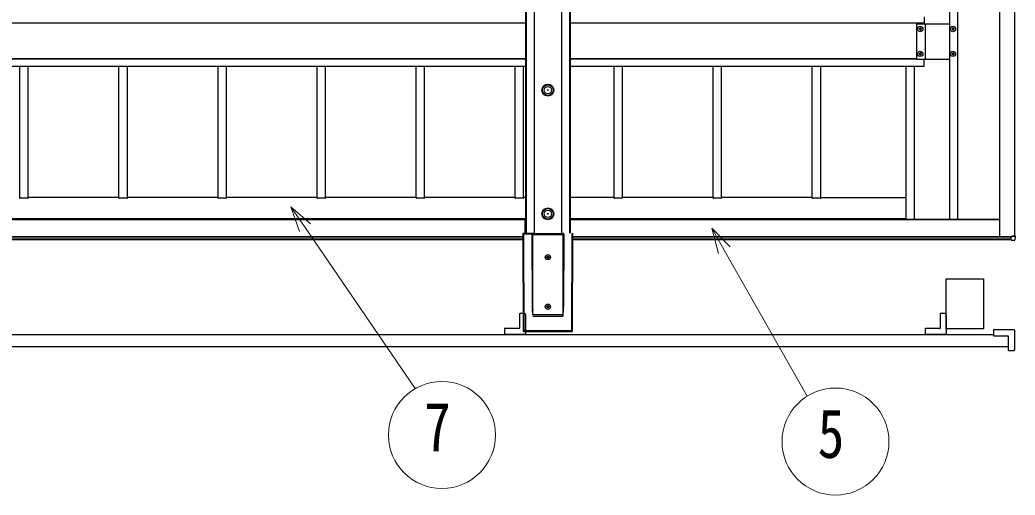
# Model space of a CAD drawing. Units: millimetres, scale not verified. Extents: x -12615 to 12615, y -8910 to 8910.
# Drawn here: x -6818 to -4808, y -374 to 585 of the extents above; entities that cross this region are included whole.
import ezdxf
from ezdxf.enums import TextEntityAlignment as Align

# ---------------------------------------------------------------- set-up
doc = ezdxf.new("R2010")
doc.units = ezdxf.units.MM
doc.header["$LTSCALE"] = 30
doc.layers.add('0-5_YKK_A1', color=4, linetype='Continuous')
doc.layers.add('0-6_YKK_D', color=6, linetype='Continuous', lineweight=18)
doc.styles.add('ＭＳ ゴシック', font='')
doc.styles.get('ＭＳ ゴシック').set_extended_font_data('MS Gothic')

msp = doc.modelspace()

# ---------------------------------------------------------------- linework, layer by layer
at = {"layer": '0-5_YKK_A1'}
for p, q in [((-4839.85, 1754.53), (-4839.85, 147.57)), ((-4809.85, 1753.45), (-4809.85, 148.51)), ((-4940.85, 1720.14), (-4940.85, 182.14)), ((-4924.85, 1720.14), (-4924.85, 182.14)), ((-5796.85, 1502.43), (-5796.85, 154.93)), ((-5795.65, 1502.43), (-5795.65, 154.93)), ((-5708.05, 1502.03), (-5708.05, 154.93)), ((-5706.85, 1502.03), (-5706.85, 154.93)), ((-5779.35, 1384.26), (-5779.35, 153.28)), ((-5724.35, 1384.26), (-5724.35, 153.28)), ((-4991.85, 591.56), (-4991.85, 577.06)), ((-5796.85, 578.57), (-9232.85, 578.57)), ((-4991.85, 578.57), (-5706.85, 578.57)), ((-5006.85, 506.06), (-5006.85, 577.06)), ((-5006.85, 577.06), (-4940.85, 577.06)), ((-5006.85, 506.06), (-5006.85, 577.06)), ((-5006.85, 577.06), (-4940.85, 577.06)), ((-4999.37, 568), (-4999.37, 568.96)), ((-4989.35, 506.06), (-4989.35, 577.06)), ((-4989.35, 506.06), (-4989.35, 577.06)), ((-4933.37, 568), (-4933.37, 568.96)), ((-9232.85, 506.84), (-5796.85, 506.84)), ((-5796.85, 506.81), (-9232.85, 506.81)), ((-5706.85, 506.84), (-5006.85, 506.84)), ((-5006.85, 506.81), (-5706.85, 506.81)), ((-5006.85, 506.06), (-4940.85, 506.06)), ((-5006.85, 506.06), (-4940.85, 506.06)), ((-4999.37, 518), (-4999.37, 518.96)), ((-4991.85, 491.56), (-4991.85, 506.06)), ((-4933.37, 518), (-4933.37, 518.96)), ((-9232.85, 491.65), (-5796.85, 491.65)), ((-6817.85, 225.14), (-6817.85, 491.65)), ((-6800.85, 225.14), (-6800.85, 491.65)), ((-6617.85, 225.14), (-6617.85, 491.65)), ((-6600.85, 225.14), (-6600.85, 491.65)), ((-6417.85, 225.14), (-6417.85, 491.65)), ((-6400.85, 225.14), (-6400.85, 491.65)), ((-6217.85, 225.14), (-6217.85, 491.65)), ((-6200.85, 225.14), (-6200.85, 491.65)), ((-6017.85, 225.14), (-6017.85, 491.65)), ((-6000.85, 225.14), (-6000.85, 491.65)), ((-5817.85, 225.14), (-5817.85, 491.65)), ((-5800.85, 225.14), (-5800.85, 491.65)), ((-5706.85, 491.65), (-4991.85, 491.65)), ((-5617.85, 225.14), (-5617.85, 491.65)), ((-5600.85, 225.14), (-5600.85, 491.65)), ((-5417.85, 225.14), (-5417.85, 491.65)), ((-5400.85, 225.14), (-5400.85, 491.65)), ((-5217.85, 225.14), (-5217.85, 491.65)), ((-5200.85, 225.14), (-5200.85, 491.65)), ((-5028.85, 491.65), (-5028.85, 182.14)), ((-5011.85, 491.65), (-5011.85, 182.14)), ((-6801.85, 225.09), (-6816.85, 225.09)), ((-6618.15, 226.79), (-6800.85, 226.79)), ((-6601.85, 225.09), (-6616.85, 225.09)), ((-6418.15, 226.79), (-6600.85, 226.79)), ((-6401.85, 225.09), (-6416.85, 225.09)), ((-6218.15, 226.79), (-6400.85, 226.79)), ((-6201.85, 225.09), (-6216.85, 225.09)), ((-6018.15, 226.79), (-6200.85, 226.79)), ((-6001.85, 225.09), (-6016.85, 225.09)), ((-5818.15, 226.79), (-6000.85, 226.79)), ((-5801.85, 225.09), (-5816.85, 225.09)), ((-5796.85, 226.79), (-5800.85, 226.79)), ((-5618.15, 226.79), (-5706.85, 226.79)), ((-5601.85, 225.09), (-5616.85, 225.09)), ((-5418.15, 226.79), (-5600.85, 226.79)), ((-5401.85, 225.09), (-5416.85, 225.09)), ((-5218.15, 226.79), (-5400.85, 226.79)), ((-5201.85, 225.09), (-5216.85, 225.09)), ((-5200.85, 226.79), (-5028.85, 226.79)), ((-5796.85, 183.37), (-9232.85, 183.37)), ((-5796.85, 183.27), (-9232.85, 183.27)), ((-5796.85, 182.14), (-9232.85, 182.14)), ((-5797.85, 182.14), (-9232.85, 182.14)), ((-5797.85, 182.08), (-9231.85, 182.08)), ((-5797.85, 181.56), (-9231.85, 181.56)), ((-5797.85, 154.93), (-5797.85, 182.14)), ((-5797.85, 181.56), (-5797.85, 182.08)), ((-5797.85, 154.93), (-5797.85, 181.56)), ((-5028.85, 183.37), (-5706.85, 183.37)), ((-5028.85, 183.27), (-5706.85, 183.27)), ((-4839.85, 182.14), (-5706.85, 182.14)), ((-5705.85, 154.93), (-5705.85, 182.14)), ((-5705.85, 154.93), (-5705.85, 182.14)), ((-4839.85, 182.14), (-5705.85, 182.14)), ((-4839.85, 182.08), (-5705.85, 182.08)), ((-4839.85, 181.56), (-5705.85, 181.56)), ((-5705.85, 168.87), (-5706.85, 168.87)), ((-5706.85, 167.26), (-5705.85, 167.26)), ((-5706.85, 167.26), (-5705.85, 167.26)), ((-5706.85, 167.19), (-5705.85, 167.19)), ((-5706.85, 166.87), (-5705.85, 166.87)), ((-9228.01, 142.07), (-5801.7, 142.07)), ((-5801.7, 142.55), (-9228, 142.55)), ((-5801.72, 147.4), (-9227.99, 147.4)), ((-5801.71, 147.09), (-9227.99, 147.09)), ((-5801.71, 147.06), (-9227.99, 147.06)), ((-5801.71, 146.74), (-9227.99, 146.74)), ((-5801.11, -43.48), (-5801.74, 154.93)), ((-5801.74, 154.93), (-5780.48, 154.93)), ((-5801.74, 154.93), (-5801.29, 154.09)), ((-5801.1, -43.48), (-5801.74, 154.93)), ((-5801.74, 154.93), (-5780.48, 154.93)), ((-5801.29, 154.09), (-5800.65, -43.42)), ((-5800.29, 153.09), (-5801.28, 154.08)), ((-5782.97, 154.08), (-5801.28, 154.08)), ((-5799.66, -42.42), (-5800.29, 153.09)), ((-5800.29, 153.09), (-5783.9, 153.09)), ((-5783.91, 152.98), (-5783.44, 6.46)), ((-5783.91, 152.98), (-5783.44, 152.11)), ((-5783.44, 152.11), (-5783.44, 6.46)), ((-5782.44, 153.11), (-5782.97, 154.08)), ((-5782.44, -10.18), (-5782.44, 152.06)), ((-5780.48, 154.93), (-5780.23, 153.28)), ((-5780.23, 153.28), (-5723.35, 153.28)), ((-5723.35, 153.28), (-5723.1, 154.93)), ((-5720.74, 154.08), (-5721.26, 153.11)), ((-5721.26, 153.11), (-5721.26, 152.06)), ((-5721.26, 152.06), (-5721.26, -10.18)), ((-5719.79, 152.98), (-5720.26, 6.46)), ((-5720.26, 152.11), (-5719.79, 152.98)), ((-5720.26, 6.46), (-5720.26, 152.11)), ((-5706.85, 159.64), (-5705.85, 159.64)), ((-5706.85, 159.46), (-5705.85, 159.46)), ((-5706.85, 158.91), (-5705.85, 158.91)), ((-5706.85, 158.73), (-5705.85, 158.73)), ((-5703.42, 153.09), (-5704.04, -42.42)), ((-5703.05, -43.42), (-5702.42, 154.09)), ((-5701.96, 154.93), (-5702.6, -43.48)), ((-5701.96, 154.93), (-5702.6, -43.48)), ((-5702.01, 142.07), (-4816.35, 142.07)), ((-4816.35, 142.55), (-5702, 142.55)), ((-4815.35, 147.4), (-5701.99, 147.4)), ((-4815.35, 147.09), (-5701.99, 147.09)), ((-4815.35, 147.06), (-5701.99, 147.06)), ((-4816.35, 146.74), (-5701.99, 146.74)), ((-4839.35, 147.54), (-4814.85, 147.54)), ((-4816.35, 147.02), (-4815.15, 147.02)), ((-4816.35, 147.02), (-4816.35, 146.99)), ((-4816.35, 146.65), (-4816.35, 146.99)), ((-4816.35, 140.97), (-4816.35, 146.65)), ((-4815.15, 146.65), (-4816.35, 146.65)), ((-4816.35, 140.52), (-4816.35, 140.97)), ((-4815.35, 147.4), (-4815.35, 147.54)), ((-4815.15, 146.99), (-4815.15, 146.65)), ((-4809.35, 148.51), (-4814.85, 148.51)), ((-4814.85, 148.51), (-4814.85, 148.48)), ((-4814.85, 147.28), (-4814.85, 148.48)), ((-4814.55, 148.46), (-4808.85, 148.46)), ((-4814.55, 148.46), (-4814.55, 147.25)), ((-4808.85, 150.71), (-4809.85, 150.71)), ((-4809.85, 150.66), (-4809.35, 150.66)), ((-4809.35, 149.16), (-4809.85, 149.16)), ((-4809.35, 150.66), (-4809.35, 148.51)), ((-4808.35, 148.49), (-4808.81, 140.99)), ((-4808.35, 148.49), (-4808.35, 150.69)), ((-4816.35, 140.52), (-4809.31, 140.52)), ((-5751.37, 104.75), (-5751.37, 103.79)), ((-5751.37, 4.75), (-5751.37, 3.79)), ((-5809.36, -8.69), (-5809.36, -36.7)), ((-5798.05, -7.69), (-5808.36, -7.69)), ((-5797.05, -9.19), (-5797.05, -8.7)), ((-5797.05, -9.19), (-5797.05, -49)), ((-5721.26, -10.18), (-5782.44, -10.18)), ((-5782.44, -12.79), (-5721.27, -12.79)), ((-4959.66, -8.69), (-4959.66, -36.7)), ((-4948.35, -7.69), (-4958.66, -7.69)), ((-4947.35, -9.19), (-4947.35, -8.7)), ((-4947.35, -9.19), (-4947.35, -49)), ((-5839.36, -38.69), (-5839.36, -49)), ((-5810.36, -37.69), (-5838.36, -37.69)), ((-5801.1, -31.48), (-5800.66, -31.42)), ((-5799.66, -30.42), (-5800.65, -31.42)), ((-4989.66, -38.69), (-4989.66, -49)), ((-4960.66, -37.69), (-4988.66, -37.69)), ((-4850.66, -40), (-4851.16, -40)), ((-4850.66, -40), (-4850.35, -40)), ((-4850.35, -40), (-4810.85, -40)), ((-10209.04, -50), (-4852.16, -50)), ((-5838.36, -50), (-5837.86, -50)), ((-5837.86, -50), (-5837.55, -50)), ((-5798.05, -50), (-5837.55, -50)), ((-5702.6, -43.48), (-5801.11, -43.48)), ((-5800.66, -43.42), (-5703.05, -43.42)), ((-5704.04, -42.42), (-5799.66, -42.42)), ((-5704.04, -42.42), (-5703.05, -43.42)), ((-5702.6, -43.48), (-5703.05, -43.42)), ((-4988.66, -50), (-4988.16, -50)), ((-4988.16, -50), (-4987.85, -50)), ((-4948.35, -50), (-4987.85, -50)), ((-4852.16, -41), (-4852.16, -51.31)), ((-4851.16, -52.31), (-4823.16, -52.31)), ((-4822.16, -53.3), (-4822.16, -81.31)), ((-4809.85, -41), (-4809.85, -80.5)), ((-4822.16, -75), (-10209.04, -75)), ((-4821.16, -82.31), (-4810.85, -82.31)), ((-4809.85, -80.81), (-4809.85, -80.5)), ((-4809.85, -81.3), (-4809.85, -80.81))]:
    msp.add_line(p, q, dxfattribs=at)
for points in [[(-5001.29, 567.04), (-5002.25, 567.04), (-5002.25, 566.08), (-5001.29, 566.08)], [(-4999.37, 568.96), (-5000.33, 568.96), (-5000.33, 568)], [(-5000.33, 565.12), (-5000.33, 564.16), (-4999.37, 564.16), (-4999.37, 565.12)], [(-4998.41, 566.08), (-4997.45, 566.08), (-4997.45, 567.04), (-4998.41, 567.04)], [(-4935.29, 567.04), (-4936.25, 567.04), (-4936.25, 566.08), (-4935.29, 566.08)], [(-4933.37, 568.96), (-4934.33, 568.96), (-4934.33, 568)], [(-4934.33, 565.12), (-4934.33, 564.16), (-4933.37, 564.16), (-4933.37, 565.12)], [(-4932.41, 566.08), (-4931.45, 566.08), (-4931.45, 567.04), (-4932.41, 567.04)], [(-5001.29, 517.04), (-5002.25, 517.04), (-5002.25, 516.08), (-5001.29, 516.08)], [(-4999.37, 518.96), (-5000.33, 518.96), (-5000.33, 518)], [(-5000.33, 515.12), (-5000.33, 514.16), (-4999.37, 514.16), (-4999.37, 515.12)], [(-4998.41, 516.08), (-4997.45, 516.08), (-4997.45, 517.04), (-4998.41, 517.04)], [(-4935.29, 517.04), (-4936.25, 517.04), (-4936.25, 516.08), (-4935.29, 516.08)], [(-4933.37, 518.96), (-4934.33, 518.96), (-4934.33, 518)], [(-4934.33, 515.12), (-4934.33, 514.16), (-4933.37, 514.16), (-4933.37, 515.12)], [(-4932.41, 516.08), (-4931.45, 516.08), (-4931.45, 517.04), (-4932.41, 517.04)], [(-5797.85, 182.08), (-5797.85, 182.14), (-5797.85, 182.14)], [(-5721.26, 153.11), (-5782.44, 153.11), (-5782.44, 152.06), (-5721.26, 152.06)], [(-4816.35, 146.99), (-4815.15, 146.99), (-4815.15, 147.02)], [(-4815.35, 147.02), (-4815.35, 147.06), (-4815.35, 147.09), (-4815.35, 147.4)], [(-5753.29, 105.71), (-5754.25, 105.71), (-5754.25, 106.67), (-5753.29, 106.67)], [(-5752.33, 107.63), (-5752.33, 108.59), (-5751.37, 108.59), (-5751.37, 107.63)], [(-5751.37, 103.79), (-5752.33, 103.79), (-5752.33, 104.75)], [(-5750.41, 106.67), (-5749.45, 106.67), (-5749.45, 105.71), (-5750.41, 105.71)], [(-5782.81, 1.83), (-5782.53, -0.12), (-5782.44, -0.75), (-5782.44, -0.79)], [(-5753.29, 5.71), (-5754.25, 5.71), (-5754.25, 6.67), (-5753.29, 6.67)], [(-5752.33, 7.63), (-5752.33, 8.59), (-5751.37, 8.59), (-5751.37, 7.63)], [(-5751.37, 3.79), (-5752.33, 3.79), (-5752.33, 4.75)], [(-5750.41, 6.67), (-5749.45, 6.67), (-5749.45, 5.71), (-5750.41, 5.71)]]:
    msp.add_lwpolyline(points, dxfattribs=at)
msp.add_lwpolyline([(-4947.85, 62.5), (-4871.85, 62.5), (-4871.85, -38.5), (-4947.85, -38.5)], close=True, dxfattribs=at)
for centre, radius in [((-4999.85, 566.56), 5.3), ((-4933.85, 566.56), 5.3), ((-4999.85, 516.56), 5.3), ((-4933.85, 516.56), 5.3), ((-5751.85, 443.36), 12), ((-5751.85, 443.36), 10.88), ((-5751.85, 443.36), 7.48), ((-5751.85, 443.36), 0.5), ((-5751.85, 193.7), 12), ((-5751.85, 193.7), 10.88), ((-5751.85, 193.7), 7.48), ((-5751.85, 193.7), 0.5), ((-5751.85, 106.19), 5.3), ((-5751.85, 6.19), 5.3)]:
    msp.add_circle(centre, radius, dxfattribs=at)
for centre, radius, start, end in [((-5001.29, 568), 0.96, 270, 360), ((-5001.29, 565.12), 0.96, 360, 90), ((-4998.41, 568), 0.96, 180, 270), ((-4998.41, 565.12), 0.96, 90, 180), ((-4935.29, 568), 0.96, 270, 360), ((-4935.29, 565.12), 0.96, 360, 90), ((-4932.41, 568), 0.96, 180, 270), ((-4932.41, 565.12), 0.96, 90, 180), ((-5001.29, 518), 0.96, 270, 360), ((-5001.29, 515.12), 0.96, 360, 90), ((-4998.41, 518), 0.96, 180, 270), ((-4998.41, 515.12), 0.96, 90, 180), ((-4935.29, 518), 0.96, 270, 360), ((-4935.29, 515.12), 0.96, 360, 90), ((-4932.41, 518), 0.96, 180, 270), ((-4932.41, 515.12), 0.96, 90, 180), ((-6817.1, 229.91), 4.82, 261.04481, 272.9634), ((-6801.6, 229.91), 4.82, 267.0366, 278.95519), ((-6618.08, 225.34), 1.45, 81.04481, 92.9634), ((-6617.1, 229.91), 4.82, 261.04481, 272.9634), ((-6601.6, 229.91), 4.82, 267.0366, 278.95519), ((-6418.08, 225.34), 1.45, 81.04481, 92.9634), ((-6417.1, 229.91), 4.82, 261.04481, 272.9634), ((-6401.6, 229.91), 4.82, 267.0366, 278.95519), ((-6218.08, 225.34), 1.45, 81.04481, 92.9634), ((-6217.1, 229.91), 4.82, 261.04481, 272.9634), ((-6201.6, 229.91), 4.82, 267.0366, 278.95519), ((-6018.08, 225.34), 1.45, 81.04481, 92.9634), ((-6017.1, 229.91), 4.82, 261.04481, 272.9634), ((-6001.6, 229.91), 4.82, 267.0366, 278.95519), ((-5818.08, 225.34), 1.45, 81.04481, 92.9634), ((-5817.1, 229.91), 4.82, 261.04481, 272.9634), ((-5801.6, 229.91), 4.82, 267.0366, 278.95519), ((-5618.08, 225.34), 1.45, 81.04481, 92.9634), ((-5617.1, 229.91), 4.82, 261.04481, 272.9634), ((-5601.6, 229.91), 4.82, 267.0366, 278.95519), ((-5418.08, 225.34), 1.45, 81.04481, 92.9634), ((-5417.1, 229.91), 4.82, 261.04481, 272.9634), ((-5401.6, 229.91), 4.82, 267.0366, 278.95519), ((-5218.08, 225.34), 1.45, 81.04481, 92.9634), ((-5217.1, 229.91), 4.82, 261.04481, 272.9634), ((-5201.6, 229.91), 4.82, 267.0366, 278.95519), ((-5782.44, 152.1), 1, 90.33323, 179.58819), ((-5782.67, 157.57), 5.51, 261.98271, 272.37953), ((-5721.27, 152.1), 1, 0.41181, 89.66677), ((-5721.03, 157.57), 5.51, 267.62047, 278.01729), ((-4839.48, 149.95), 2.41, 261.04481, 272.9634), ((-4814.63, 147.94), 0.692, 250.9406, 276.14226), ((-4809.31, 141.02), 0.5, 270, 356.48397), ((-5753.29, 107.63), 0.96, 270, 0), ((-5753.29, 104.75), 0.96, 0, 90), ((-5750.41, 107.63), 0.96, 180, 270), ((-5750.41, 104.75), 0.96, 90, 180), ((-5782.45, 19.77), 17.95, 268.85343, 270.01591), ((-5753.29, 7.63), 0.96, 270, 0), ((-5753.29, 4.75), 0.96, 0, 90), ((-5750.41, 7.63), 0.96, 180, 270), ((-5750.41, 4.75), 0.96, 90, 180), ((-6021.42, 30.73), 303.3, 351.74911, 352.24905), ((-5721.26, 7.77), 17.95, 269.98409, 271.14657), ((-4810.85, -41), 1, 0, 90), ((-5798.05, -49), 1, 270, 360), ((-4948.35, -49), 1, 270, 360)]:
    msp.add_arc(centre, radius, start, end, dxfattribs=at)
for centre, major_axis, ratio, start_param, end_param in [((-5801.74, 154.43), (-0.002, 0.5), 0.061078, 6.1695427, 6.2219864), ((-5800.29, 154.1), (1, 0), 0.113935, 3.2029649, 3.2554086), ((-5782.91, 152.98), (0.479, -0.888), 0.991726, 4.1078282, 4.2175476), ((-5782.97, 153.09), (0.529, 0.886), 0.878896, 0.5965642, 2.0539141), ((-5720.74, 153.09), (-0.529, 0.886), 0.878896, 4.2292712, 5.6866211), ((-5720.8, 152.98), (-0.479, -0.888), 0.991726, 2.0656377, 2.1753571), ((-4815.15, 147.32), (-0.3, 0), 0.995429, 1.5707963, 3.1415927), ((-4815.15, 147.28), (-0.3, 0), 0.992228, 1.5707963, 3.1415927), ((-4815.15, 147.25), (-0.6, 0), 0.995429, 1.5707963, 3.1415927), ((-4814.55, 148.48), (-0.3, 0), 0.052434, 6.2831853, 7.8539816), ((-4808.85, 150.69), (-0.501, 0), 0.052336, 3.1415824, 4.7086518), ((-4808.85, 148.49), (-0.501, 0), 0.052336, 1.5745335, 3.1416029), ((-5782.44, 7.62), (0, -19.11), 0.052342, 4.7734755, 5.9105409), ((-5779.32, -0.79), (-0.16, 50), 0.0623, 1.5182266, 1.5705921), ((-5721.26, 7.62), (0, -19.11), 0.052342, 0.3726444, 1.5097098), ((-5808.36, -8.7), (-0.71, 0.71), 0.99628, 5.4996506, 7.06672), ((-5798.05, -8.7), (0, -1), 0.998135, 1.5707963, 3.1415927), ((-5724.38, -12.79), (0.16, 50), 0.0623, 4.7125932, 4.7649587), ((-4958.66, -8.7), (-0.71, 0.71), 0.99628, 5.4996506, 7.06672), ((-4948.35, -8.7), (0, -1), 0.998135, 1.5707963, 3.1415927), ((-5838.36, -38.7), (-0.71, 0.71), 0.99628, 5.4996506, 7.06672), ((-5810.36, -36.69), (0.71, -0.71), 0.99628, 5.4996506, 7.06672), ((-5800.61, -31.48), (0.5, 0), 0.008727, 3.0806179, 3.1328939), ((-5800.66, -30.42), (0, 1), 0.061078, 3.1501231, 3.2023991), ((-4988.66, -38.7), (-0.71, 0.71), 0.99628, 5.4996506, 7.06672), ((-4960.66, -36.69), (0.71, -0.71), 0.99628, 5.4996506, 7.06672), ((-4851.16, -41), (1, 0), 0.998135, 1.5707963, 3.1415927), ((-5838.36, -49), (1, 0), 0.998135, 3.1415927, 4.712389), ((-5703.04, -42.42), (0, 1), 0.061078, 3.0807862, 3.1330623), ((-5703.1, -43.48), (0.5, 0), 0.008727, 0.0086987, 0.0609748), ((-4988.66, -49), (1, 0), 0.998135, 3.1415927, 4.712389), ((-4851.16, -51.3), (-0.71, -0.71), 0.99628, 5.4996506, 7.06672), ((-4823.16, -53.31), (0.71, 0.71), 0.99628, 5.4996506, 7.06672), ((-4821.16, -81.3), (-0.71, -0.71), 0.99628, 5.4996506, 7.06672), ((-4810.85, -81.3), (0, 1), 0.998135, 3.1415927, 4.712389)]:
    msp.add_ellipse(centre, major_axis=major_axis, ratio=ratio, start_param=start_param, end_param=end_param, dxfattribs=at)
at = {"layer": '0-6_YKK_D'}
for points in [[(-6253.34, 158.22), (-6270.89, 208.02), (-6230.79, 173.67)], [(-6270.89, 208.02), (-6242.07, 165.94), (-6019.49, -159.04)], [(-5407.46, 113.46), (-5420.84, 164.54), (-5383.72, 126.99)], [(-5420.84, 164.54), (-5395.59, 120.22), (-5227.97, -174.01)]]:
    msp.add_lwpolyline(points, dxfattribs=at)
for centre in [(-5965.67, -252.67), (-5171, -265.89)]:
    msp.add_circle(centre, 108, dxfattribs=at)

# ---------------------------------------------------------------- texts
at = {"layer": '0-6_YKK_D', "style": 'ＭＳ ゴシック', "width": 0.8}
for s, p in [('7', (-6001.67, -315.37)), ('5', (-5207, -328.59))]:
    msp.add_text(s, height=98.97, dxfattribs=at).set_placement(p, align=Align.BOTTOM_LEFT)

doc.saveas('drawing.dxf')
